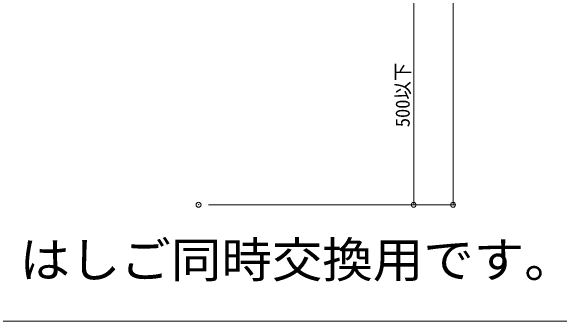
# Model space of a CAD drawing. Units: millimetres, scale not verified. Extents: x -2000 to 2000, y -1385 to 1385.
# Drawn here: x 714 to 1271, y -1385 to -1070 of the extents above; entities that cross this region are included whole.
import ezdxf
from ezdxf.enums import TextEntityAlignment as Align

# ---------------------------------------------------------------- set-up
doc = ezdxf.new("R2010")
doc.units = ezdxf.units.MM
doc.header["$LTSCALE"] = 10
doc.header["$PDMODE"] = 32
doc.header["$PDSIZE"] = 5
for name, color, linetype, lineweight in [('0-0_zumenwaku', 6, 'Continuous', 9), ('0-1_moji', 2, 'Continuous', 9), ('0-F_0', 7, 'Continuous', 9), ('1-4_sunpou', 1, 'Continuous', 9), ('1-5_DEFPOINTS', 7, 'Continuous', 9)]:
    doc.layers.add(name, color=color, linetype=linetype, lineweight=lineweight)
doc.styles.add('ＭＳ ゴシック', font='')
doc.styles.add('ＭＳ Ｐゴシック', font='')
doc.styles.get('ＭＳ ゴシック').set_extended_font_data('MS Gothic')
doc.styles.get('ＭＳ Ｐゴシック').set_extended_font_data('MS PGothic')

# ---------------------------------------------------------------- blocks, each defined once
blk = doc.blocks.new('_ORIGIN')
at = {"layer": '0-F_0', "color": 1}
blk.add_line((0, 0), (-10, 0), dxfattribs=at)
blk.add_circle((0, 0), 5, dxfattribs=at)

msp = doc.modelspace()

# ---------------------------------------------------------------- linework, layer by layer
at = {"layer": '0-0_zumenwaku'}
msp.add_lwpolyline([(-1999.73, -1384.99), (2000.27, -1384.99), (2000.27, 1385.01), (-1999.73, 1385.01)], close=True, dxfattribs=at)
at = {"layer": '1-4_sunpou'}
for p, q in [((1162.91, 863.03), (1162.91, -1261.97)), ((1122.91, -1052.83), (1122.91, -1261.97)), ((914.46, -1266.97), (1125.41, -1266.97)), ((914.46, -1266.97), (1165.41, -1266.97))]:
    msp.add_line(p, q, dxfattribs=at)
at = {"layer": '1-5_DEFPOINTS'}
for p in [(904.46, -1266.97), (1122.91, -1266.97), (1162.91, -1266.97)]:
    msp.add_point(p, dxfattribs=at)

# ---------------------------------------------------------------- block references
at = {"layer": '1-4_sunpou', "xscale": 0.5, "yscale": 0.5, "rotation": 270}
for p in [(1122.91, -1266.97), (1162.91, -1266.97)]:
    msp.add_blockref('_ORIGIN', p, dxfattribs=at)

# ---------------------------------------------------------------- texts
at = {"layer": '0-1_moji', "style": 'ＭＳ Ｐゴシック', "width": 1.05}
msp.add_text('\u3000  本タイプは、はしご同時交換用です。', height=35.79, dxfattribs=at).set_placement((336.5, -1351.49), align=Align.BOTTOM_LEFT)
at = {"layer": '1-4_sunpou', "color": 2, "style": 'ＭＳ ゴシック', "width": 0.95}
msp.add_text('500以下', height=14.43, rotation=90, dxfattribs=at).set_placement((1123.18, -1188.2), align=Align.BOTTOM_LEFT)

doc.saveas('drawing.dxf')
